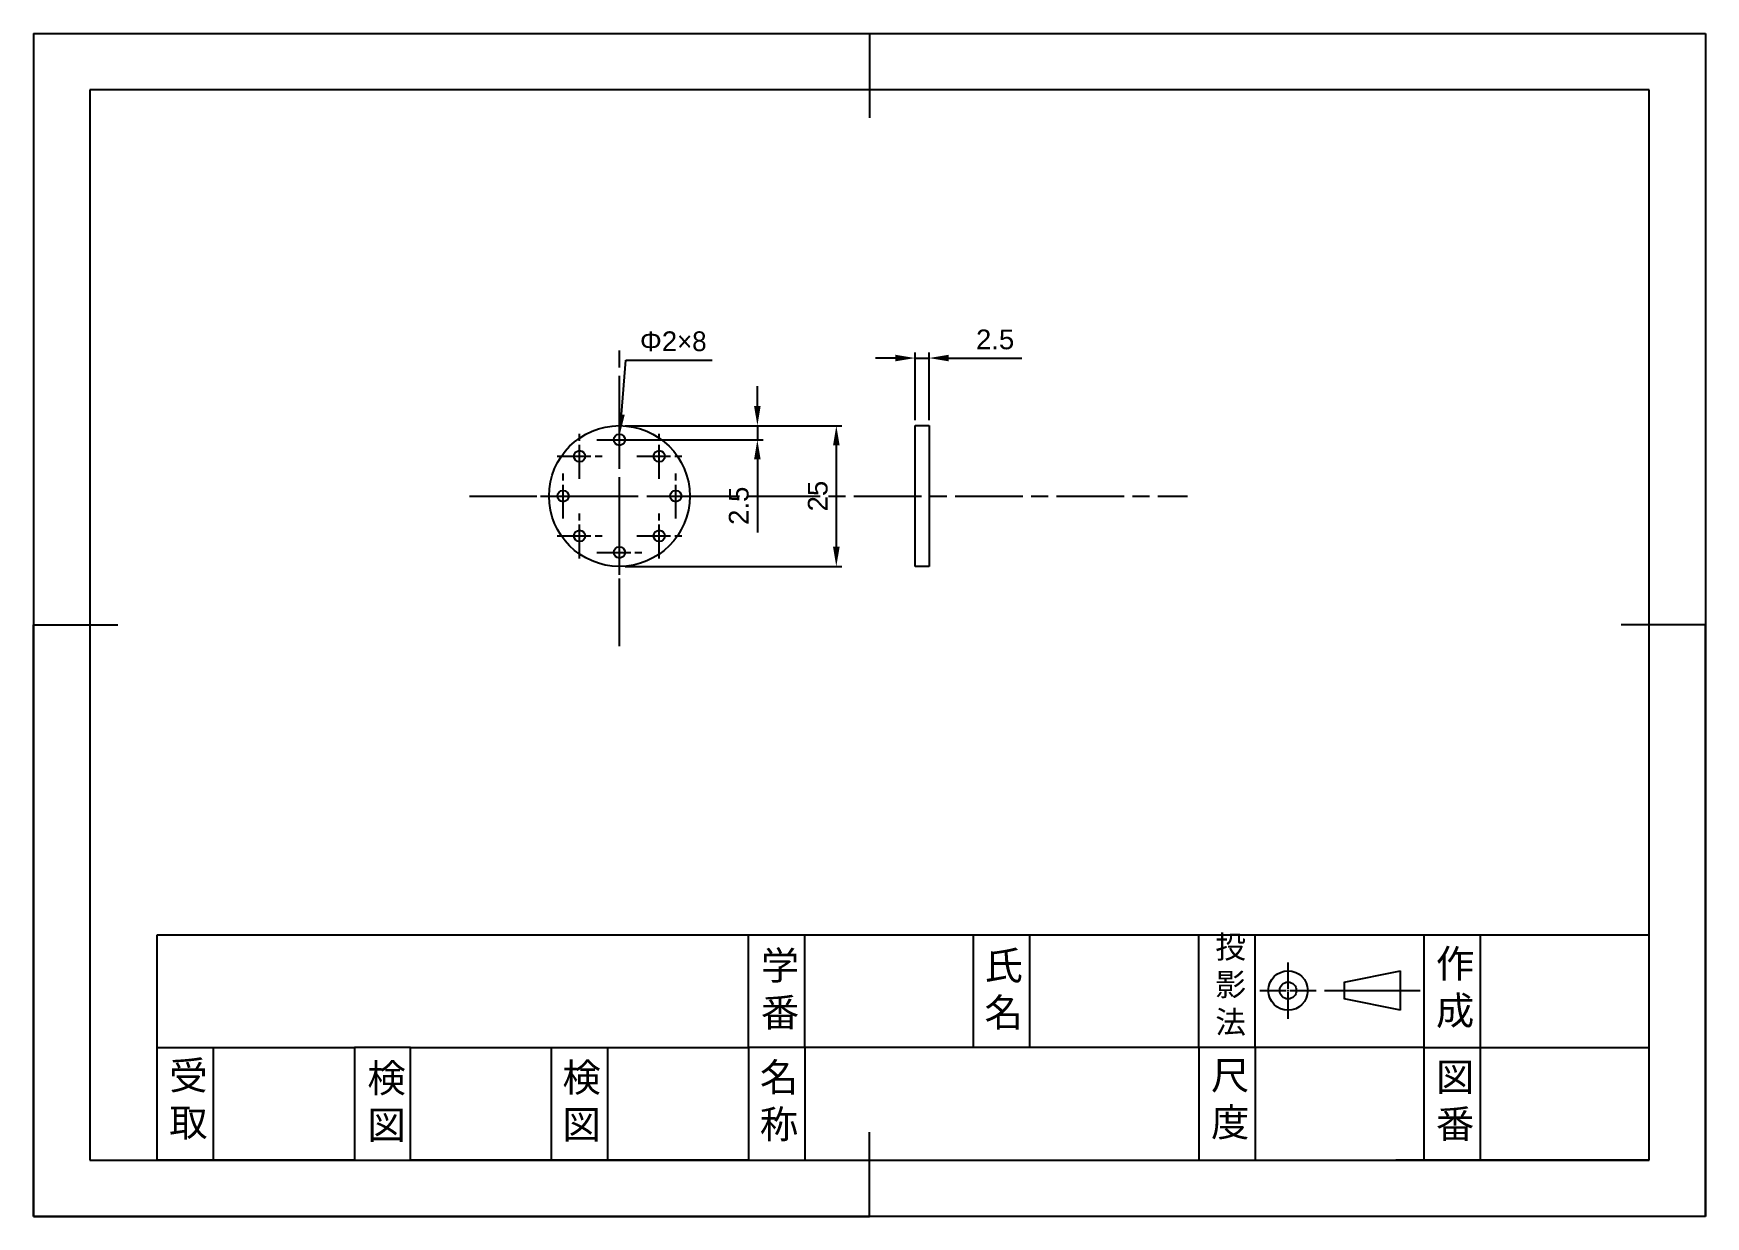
# Model space of a CAD drawing. Header units: millimetres. Extents: x 25111 to 50313, y 40497 to 81048.
# Drawn here: x 25111 to 25408, y 40496.7 to 40706.7 of the extents above; entities outside this region: 1.
import ezdxf

# ---------------------------------------------------------------- set-up
doc = ezdxf.new("R2010")
doc.units = ezdxf.units.MM
for name, pattern in [('AM_ISO08W050', [18, 12, -1.5, 3, -1.5]), ('AM_ISO08W050x2', [9, 6, -0.75, 1.5, -0.75]), ('CENTER2', [28.575, 19.05, -3.175, 3.175, -3.175])]:
    doc.linetypes.add(name, pattern=pattern)
doc.layers.add('AM_5', color=3, linetype='Continuous', lineweight=25)
doc.layers.add('AM_7', color=4, linetype='AM_ISO08W050', lineweight=25)
doc.styles.get("Standard").update_dxf_attribs({"font": 'arial.ttf'})
doc.dimstyles.new('AM_ISO$0', dxfattribs={"dimtxt": 3.5, "dimasz": 3.5, "dimexe": 1, "dimexo": 1, "dimgap": 1.5, "dimtad": 1, "dimdsep": 46, "dimtxsty": 'Standard', "dimcen": 0, "dimclrd": 256, "dimclre": 256, "dimclrt": 2, "dimadec": 0, "dimazin": 2, "dimtp": 0.1, "dimtm": 0.1, "dimtfac": 0.71, "dimtdec": 3, "dimtmove": 0, "dimatfit": 3, "dimfxl": 1, "dimlwd": -1, "dimlwe": -1, "dimarcsym": 1})
doc.dimstyles.new('AM_ISO$3', dxfattribs={"dimtxt": 3.5, "dimasz": 3.5, "dimexe": 1, "dimexo": 1, "dimgap": 1.5, "dimtad": 1, "dimtoh": 1, "dimdsep": 46, "dimtxsty": 'Standard', "dimcen": 0, "dimclrd": 256, "dimclre": 256, "dimclrt": 2, "dimadec": 0, "dimazin": 2, "dimtp": 0.1, "dimtm": 0.1, "dimtfac": 0.71, "dimtdec": 3, "dimtofl": 0, "dimtmove": 0, "dimatfit": 0, "dimfxl": 1, "dimlwd": -1, "dimlwe": -1, "dimarcsym": 1})

# ---------------------------------------------------------------- blocks, each defined once
blk = doc.blocks.new('*D13')
at = {"layer": 'AM_5', "linetype": 'ByBlock', "transparency": 16777216}
for p, q in [((25264.05, 40649.04), (25260.55, 40649.04)), ((25267.55, 40638.04), (25267.55, 40650.04)), ((25267.55, 40649.04), (25270.05, 40649.04)), ((25270.05, 40638.04), (25270.05, 40650.04)), ((25273.55, 40649.04), (25286.5, 40649.04))]:
    blk.add_line(p, q, dxfattribs=at)
at = {"layer": 'AM_5', "transparency": 16777216}
for points in [[(25264.05, 40649.63), (25264.05, 40648.46), (25267.55, 40649.04)], [(25273.55, 40649.63), (25273.55, 40648.46), (25270.05, 40649.04)]]:
    blk.add_solid(points, dxfattribs=at)
at = {"layer": 'Defpoints', "color": 0, "transparency": 16777216}
for p in [(25270.05, 40649.04), (25267.55, 40637.04), (25270.05, 40637.04)]:
    blk.add_point(p, dxfattribs=at)
at = {"layer": 'AM_5', "color": 2, "transparency": 16777216, "insert": (25281.78, 40652.33), "char_height": 3.5, "attachment_point": 5}
blk.add_mtext('2.5', dxfattribs=at)
blk = doc.blocks.new('*U18')
at = {"color": 0, "linetype": 'CENTER2', "transparency": 16777216}
for p, q in [((0, 0.3), (0, 5)), ((-5, 0), (-0.3, 0)), ((0.3, 0), (5, 0)), ((0, -5), (0, -0.3))]:
    blk.add_line(p, q, dxfattribs=at)
at = {"color": 0, "linetype": 'Continuous', "transparency": 16777216}
for p, q in [((-0.15, 0), (0.15, 0)), ((0, -0.15), (0, 0.15))]:
    blk.add_line(p, q, dxfattribs=at)
blk = doc.blocks.new('*U20')
at = {"color": 0, "linetype": 'CENTER2', "transparency": 16777216}
blk.add_line((-8.5, 0), (8.5, 0), dxfattribs=at)
blk = doc.blocks.new('*D21')
at = {"layer": 'AM_5', "linetype": 'ByBlock', "transparency": 16777216}
for p, q in [((25215.41, 40639.03), (25216.2, 40648.64)), ((25216.2, 40648.64), (25231.51, 40648.64))]:
    blk.add_line(p, q, dxfattribs=at)
at = {"layer": 'AM_5', "transparency": 16777216}
blk.add_solid([(25214.83, 40639.08), (25215.99, 40638.98), (25215.13, 40635.54)], dxfattribs=at)
at = {"layer": 'Defpoints', "color": 0, "transparency": 16777216}
for p in [(25215.13, 40635.54), (25214.97, 40633.55)]:
    blk.add_point(p, dxfattribs=at)
at = {"layer": 'AM_5', "color": 2, "transparency": 16777216, "insert": (25224.6, 40652), "char_height": 3.5, "attachment_point": 5}
blk.add_mtext('Φ2{\\fMS PGothic|b0|i0|c128|p50;×8}', dxfattribs=at)
blk = doc.blocks.new('*D22')
at = {"layer": 'AM_5', "linetype": 'ByBlock', "transparency": 16777216}
for p, q in [((25216.05, 40637.04), (25254.57, 40637.04)), ((25253.57, 40633.54), (25253.57, 40615.54)), ((25216.05, 40612.04), (25254.57, 40612.04))]:
    blk.add_line(p, q, dxfattribs=at)
at = {"layer": 'AM_5', "transparency": 16777216}
for points in [[(25252.99, 40633.54), (25254.16, 40633.54), (25253.57, 40637.04)], [(25252.99, 40615.54), (25254.16, 40615.54), (25253.57, 40612.04)]]:
    blk.add_solid(points, dxfattribs=at)
at = {"layer": 'Defpoints', "color": 0, "transparency": 16777216}
for p in [(25215.05, 40637.04), (25215.05, 40612.04), (25253.57, 40612.04)]:
    blk.add_point(p, dxfattribs=at)
at = {"layer": 'AM_5', "color": 2, "transparency": 16777216, "insert": (25250.29, 40624.54), "char_height": 3.5, "attachment_point": 5, "rotation": 90}
blk.add_mtext('25', dxfattribs=at)
blk = doc.blocks.new('*D23')
at = {"layer": 'AM_5', "linetype": 'ByBlock', "transparency": 16777216}
for p, q in [((25239.55, 40640.54), (25239.55, 40644.04)), ((25216.05, 40637.04), (25240.55, 40637.04)), ((25239.55, 40637.04), (25239.55, 40634.54)), ((25216.05, 40634.54), (25240.55, 40634.54)), ((25239.55, 40631.04), (25239.55, 40618.09))]:
    blk.add_line(p, q, dxfattribs=at)
at = {"layer": 'AM_5', "transparency": 16777216}
for points in [[(25238.96, 40640.54), (25240.13, 40640.54), (25239.55, 40637.04)], [(25238.96, 40631.04), (25240.13, 40631.04), (25239.55, 40634.54)]]:
    blk.add_solid(points, dxfattribs=at)
at = {"layer": 'Defpoints', "color": 0, "transparency": 16777216}
for p in [(25215.05, 40637.04), (25215.05, 40634.54), (25239.55, 40634.54)]:
    blk.add_point(p, dxfattribs=at)
at = {"layer": 'AM_5', "color": 2, "transparency": 16777216, "insert": (25236.26, 40622.82), "char_height": 3.5, "attachment_point": 5, "rotation": 90}
blk.add_mtext('2.5', dxfattribs=at)

msp = doc.modelspace()

# ---------------------------------------------------------------- linework, layer by layer
for p, q in [((25110.965, 40706.659), (25110.965, 40496.659)), ((25110.965, 40706.659), (25407.965, 40706.659)), ((25110.965, 40706.659), (25120.965, 40706.659)), ((25110.965, 40706.659), (25259.465, 40706.659)), ((25259.465, 40706.659), (25259.465, 40691.659)), ((25407.965, 40706.659), (25407.965, 40496.659)), ((25407.965, 40706.659), (25407.965, 40696.659)), ((25120.965, 40696.659), (25120.965, 40506.659)), ((25397.965, 40696.659), (25120.965, 40696.659)), ((25397.965, 40506.659), (25397.965, 40696.659)), ((25267.547, 40624.544), (25267.547, 40637.044)), ((25267.547, 40637.044), (25270.047, 40637.044)), ((25270.047, 40637.044), (25270.047, 40612.044)), ((25267.547, 40612.044), (25267.547, 40624.544)), ((25270.047, 40612.044), (25267.547, 40612.044)), ((25110.965, 40496.659), (25110.965, 40601.659)), ((25110.965, 40601.659), (25125.965, 40601.659)), ((25407.965, 40601.659), (25392.965, 40601.659)), ((25407.965, 40496.659), (25407.965, 40601.659)), ((25132.965, 40526.659), (25132.965, 40546.659)), ((25132.965, 40546.659), (25237.965, 40546.659)), ((25237.965, 40526.659), (25237.965, 40546.659)), ((25237.965, 40546.659), (25247.965, 40546.659)), ((25247.965, 40526.659), (25247.965, 40546.659)), ((25247.965, 40546.659), (25277.965, 40546.659)), ((25277.965, 40526.659), (25277.965, 40546.659)), ((25277.965, 40546.659), (25287.965, 40546.659)), ((25287.965, 40536.659), (25287.965, 40546.659)), ((25287.965, 40546.659), (25317.965, 40546.659)), ((25317.965, 40526.659), (25317.965, 40546.659)), ((25317.965, 40546.659), (25357.965, 40546.659)), ((25327.965, 40526.659), (25327.965, 40546.659)), ((25357.965, 40526.659), (25357.965, 40546.659)), ((25357.965, 40546.659), (25397.965, 40546.659)), ((25367.965, 40526.659), (25367.965, 40546.659)), ((25343.8, 40538.278), (25353.8, 40540.278)), ((25343.8, 40538.278), (25343.8, 40535.278)), ((25353.8, 40533.278), (25353.8, 40540.278)), ((25287.965, 40526.659), (25287.965, 40536.659)), ((25353.8, 40533.278), (25343.8, 40535.278)), ((25132.965, 40506.659), (25132.965, 40526.659)), ((25132.965, 40526.659), (25142.965, 40526.659)), ((25142.965, 40506.659), (25142.965, 40526.659)), ((25142.965, 40526.659), (25167.965, 40526.659)), ((25177.965, 40526.659), (25167.965, 40526.659)), ((25167.965, 40526.659), (25167.965, 40506.659)), ((25177.965, 40506.659), (25177.965, 40526.659)), ((25177.965, 40526.659), (25202.965, 40526.659)), ((25202.965, 40506.659), (25202.965, 40526.659)), ((25202.965, 40526.659), (25212.965, 40526.659)), ((25212.965, 40506.659), (25212.965, 40526.659)), ((25212.965, 40526.659), (25237.965, 40526.659)), ((25247.965, 40526.659), (25237.965, 40526.659)), ((25237.965, 40526.659), (25237.965, 40506.659)), ((25277.965, 40526.659), (25247.965, 40526.659)), ((25247.965, 40526.659), (25247.965, 40506.659)), ((25287.965, 40526.659), (25277.965, 40526.659)), ((25317.965, 40526.659), (25287.965, 40526.659)), ((25327.965, 40526.659), (25317.965, 40526.659)), ((25317.965, 40526.659), (25317.965, 40506.659)), ((25357.965, 40526.659), (25327.965, 40526.659)), ((25327.965, 40526.659), (25327.965, 40506.659)), ((25357.965, 40506.659), (25357.965, 40526.659)), ((25357.965, 40526.659), (25367.965, 40526.659)), ((25367.965, 40506.659), (25367.965, 40526.659)), ((25367.965, 40526.659), (25397.965, 40526.659)), ((25259.465, 40496.659), (25259.465, 40511.659)), ((25110.965, 40496.659), (25110.965, 40506.659)), ((25120.965, 40506.659), (25397.965, 40506.659)), ((25142.965, 40506.659), (25132.965, 40506.659)), ((25167.965, 40506.659), (25142.965, 40506.659)), ((25202.965, 40506.659), (25177.965, 40506.659)), ((25212.965, 40506.659), (25202.965, 40506.659)), ((25237.965, 40506.659), (25212.965, 40506.659)), ((25367.965, 40506.659), (25352.965, 40506.659)), ((25367.965, 40506.659), (25357.965, 40506.659)), ((25397.965, 40506.659), (25367.965, 40506.659)), ((25407.965, 40496.659), (25110.965, 40496.659)), ((25110.965, 40496.659), (25259.465, 40496.659)), ((25407.965, 40496.659), (25397.965, 40496.659))]:
    msp.add_line(p, q)
for centre, radius in [((25215.047, 40624.544), 12.5), ((25215.047, 40634.544), 1), ((25207.976, 40631.615), 1), ((25222.118, 40631.615), 1), ((25205.047, 40624.544), 1), ((25225.047, 40624.544), 1), ((25207.976, 40617.473), 1), ((25222.118, 40617.473), 1), ((25215.047, 40614.544), 1), ((25333.8, 40536.778), 3.5), ((25333.8, 40536.778), 1.5)]:
    msp.add_circle(centre, radius)
at = {"layer": 'AM_7'}
for p, q in [((25215.047, 40597.895), (25215.047, 40651.194)), ((25188.397, 40624.544), (25241.696, 40624.544)), ((25238.696, 40624.544), (25315.964, 40624.544))]:
    msp.add_line(p, q, dxfattribs=at)
at = {"layer": 'AM_7', "linetype": 'AM_ISO08W050x2'}
for p, q in [((25215.047, 40630.544), (25215.047, 40638.544)), ((25207.976, 40627.615), (25207.976, 40635.615)), ((25222.118, 40627.615), (25222.118, 40635.615)), ((25211.047, 40634.544), (25219.047, 40634.544)), ((25203.976, 40631.615), (25211.976, 40631.615)), ((25218.118, 40631.615), (25226.118, 40631.615)), ((25205.047, 40620.544), (25205.047, 40628.544)), ((25225.047, 40620.544), (25225.047, 40628.544)), ((25201.047, 40624.544), (25209.047, 40624.544)), ((25221.047, 40624.544), (25229.047, 40624.544)), ((25207.976, 40613.473), (25207.976, 40621.473)), ((25222.118, 40613.473), (25222.118, 40621.473)), ((25215.047, 40610.544), (25215.047, 40618.544)), ((25203.976, 40617.473), (25211.976, 40617.473)), ((25218.118, 40617.473), (25226.118, 40617.473)), ((25211.047, 40614.544), (25219.047, 40614.544))]:
    msp.add_line(p, q, dxfattribs=at)

# ---------------------------------------------------------------- block references
at = {"linetype": 'CENTER2'}
for name, p in [('*U18', (25333.8, 40536.778)), ('*U20', (25348.8, 40536.778))]:
    msp.add_blockref(name, p, dxfattribs=at)

# ---------------------------------------------------------------- texts
at = {"attachment_point": 1}
for s, insert, char_height in [('{\\fMS PGothic|b0|i0|c128|p50;受取}', (50306.303, 81047.079), 5), ('{\\fMS PGothic|b0|i0|c128|p50;投影法}', (25320.88, 40546.514), 4), ('{\\fMS PGothic|b0|i0|c128|p50;学番}', (25240.169, 40543.722), 5), ('{\\fMS PGothic|b0|i0|c128|p50;氏名}', (25279.886, 40543.722), 5), ('{\\fMS PGothic|b0|i0|c128|p50;作成}', (25360.071, 40544.042), 5), ('{\\fMS PGothic|b0|i0|c128|p50;受取}', (25135.081, 40524.198), 5), ('{\\fMS PGothic|b0|i0|c128|p50;検図}', (25170.277, 40523.739), 5), ('{\\fMS PGothic|b0|i0|c128|p50;検図}', (25204.921, 40523.831), 5), ('{\\fMS PGothic|b0|i0|c128|p50;名称}', (25239.984, 40523.878), 5), ('{\\fMS PGothic|b0|i0|c128|p50;尺度}', (25320.119, 40524.221), 5), ('{\\fMS PGothic|b0|i0|c128|p50;図番}', (25360.071, 40523.941), 5)]:
    msp.add_mtext_dynamic_manual_height_columns(s, width=1.73712, gutter_width=12.5, heights=[0], dxfattribs=dict(at, insert=insert, char_height=char_height))

# ---------------------------------------------------------------- dimensions: what is measured, and where the dimension line sits
at = {"layer": 'AM_5'}
dim = msp.add_diameter_dim_2p(p1=(25214.965, 40633.548), p2=(25215.128, 40635.541), text='Φ2{\\fMS PGothic|b0|i0|c128|p50;×8}', dimstyle='AM_ISO$3', override={"dimpost": ''}, dxfattribs=at)
dim.commit()
dim.dimension.update_dxf_attribs({"geometry": '*D21', "text_midpoint": (25224.604, 40648.636), "dimtype": 163})
dim = msp.add_linear_dim(base=(25270.047, 40649.044), p1=(25267.547, 40637.044), p2=(25270.047, 40637.044), dimstyle='AM_ISO$0', override={"dimpost": ''}, dxfattribs=at)
dim.commit()
dim.dimension.update_dxf_attribs({"geometry": '*D13', "text_midpoint": (25281.776, 40652.331)})
dim = msp.add_linear_dim(base=(25239.547, 40634.544), p1=(25215.047, 40637.044), p2=(25215.047, 40634.544), angle=90, dimstyle='AM_ISO$0', dxfattribs=at)
dim.commit()
dim.dimension.update_dxf_attribs({"geometry": '*D23', "text_midpoint": (25236.26, 40622.815)})
dim = msp.add_linear_dim(base=(25253.572, 40612.044), p1=(25215.047, 40637.044), p2=(25215.047, 40612.044), angle=90, dimstyle='AM_ISO$0', override={"dimpost": ''}, dxfattribs=at)
dim.commit()
dim.dimension.update_dxf_attribs({"geometry": '*D22', "text_midpoint": (25250.285, 40624.544)})

doc.saveas('drawing.dxf')
